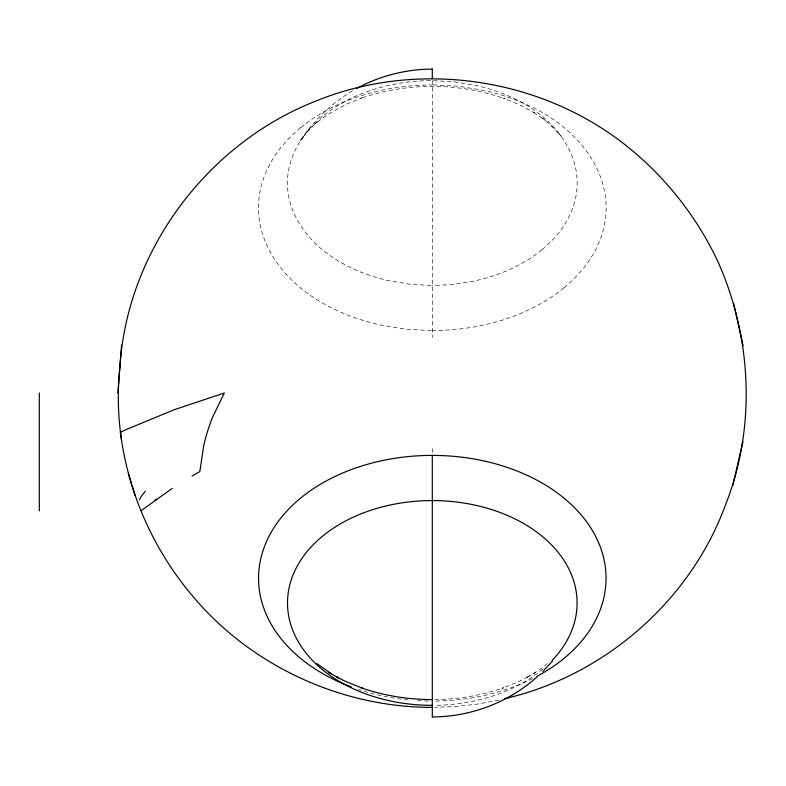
<?xml version="1.0" encoding="UTF-8"?>
<svg xmlns="http://www.w3.org/2000/svg" width="786" height="786" viewBox="0 0 786 786"><rect width="100%" height="100%" fill="white"/><g stroke="black" fill="none" stroke-linecap="round" stroke-linejoin="round"><path stroke-width="0.59" stroke-dasharray="3.93 2.95" d="M300.488 140.733C313.948 119.993 332.34 102.504 353.779 90.164M302.875 137.167L303.455 136.351M302.954 137.059L300.841 139.918L309.124 129.67L306.687 132.235L317.122 122.203L314.744 124.119L326.868 114.992L345.869 104.45L361.963 97.886L360.224 98.515C406.706 82.255 458.769 82.314 505.182 98.8L503.423 98.171L519.684 104.902L534.5 112.83L532.26 111.504L545.13 120.297L542.851 118.45L554.15 128.324L551.792 125.839L560.978 136.165L558.905 133.374M300.488 127.578L290.407 136.764L281.604 146.599A178.167 125.986 0 0 0 263.379 178.953C256.825 197.433 256.835 218.056 263.389 236.537A178.373 126.124 0 0 0 281.634 268.91C295.31 285.868 313.3 298.916 332.763 308.476A177.282 125.357 0 0 0 380.169 324.952L405.93 329.236L432.3 330.631M322.457 116.23L310.254 127.921A148.269 104.843 0 0 0 291.537 159.047C286.065 174.453 286.084 191.637 291.537 207.032A148.426 104.951 0 0 0 310.283 238.178C321.179 250.321 334.767 259.802 349.357 266.985A147.739 104.469 0 0 0 388.854 280.71L410.321 284.286L432.3 285.446M542.153 249.83L554.356 238.138A148.269 104.843 0 0 0 573.073 207.003C578.535 191.607 578.516 174.423 573.063 159.037A148.416 104.951 0 0 0 554.346 127.921C543.45 115.778 529.872 106.287 515.282 99.105A147.739 104.469 0 0 0 475.766 85.369L454.288 81.793L432.3 80.634A144.143 101.925 0 0 0 322.633 116.338M564.122 287.892L574.202 278.706L583.015 268.871A178.167 125.986 0 0 0 601.231 236.498C607.775 218.017 607.755 197.414 601.211 178.933A178.363 126.124 0 0 0 582.986 146.589C569.319 129.641 551.34 116.583 531.886 107.024A177.282 125.357 0 0 0 484.461 90.537L458.69 86.244L432.3 84.849M547.567 663.561L540.621 668.965L525.755 678.19L535.453 672.561L533.114 673.926M527.917 676.923L519.575 681.157L502.028 688.349L503.698 687.76C481.553 695.433 458.15 699.334 434.717 699.55M499.022 700.09L477.534 704.099L455.9 706.506L434.658 707.312M432.3 80.486L432.3 337.42M432.3 448.58L432.3 453.384M532.78 678.485A173.745 122.862 0 0 1 434.304 701.112M428.282 701.083A173.745 122.862 0 0 1 416.246 700.591M408.268 699.943A173.745 122.862 0 0 1 358.406 689.46M542.949 668.994A144.791 102.386 0 0 1 435.65 705.317M541.976 249.722A144.143 101.925 0 0 1 432.3 285.328M300.694 127.705A172.969 122.311 0 0 1 432.3 84.986M563.916 287.764A172.969 122.311 0 0 1 432.3 330.493"/><path stroke-width="1.18" d="M432.3 707.4C340.908 707.42 250.39 665.654 191.961 595.248C139.662 533.291 111.602 450.378 119.688 369.351M119.796 368.605C126.399 251.825 206.472 144.29 314.921 101.423C413.318 61.003 530.943 75.78 616.745 138.444C659.66 169.914 694.313 212.102 717.225 260.127C751.917 336.663 756.505 427.004 725.291 505.457C689.99 601.231 604.149 675.813 504.779 698.656M117.9 393L121.575 345.093M732.798 485.463L737.808 463.868M737.808 463.602L742.917 441.644M552.401 661.144L542.92 671.421M536.976 676.933C508.542 702.556 470.539 716.871 432.3 716.93M141.205 510.595L172.213 488.411M154.999 500.21L156.581 499.09M192.039 476.061L199.801 471.6L203.672 445.967A221.79 198.377 0 0 1 212.8 416.718L224.344 393L173.932 409.811L126.241 429.549L120.386 432.28L121.486 439.738M356.628 88.513C379.707 75.78 405.979 69.276 432.3 69.07M121.044 431.976L120.396 432.28M432.3 699.599C408.18 699.54 384.03 695.757 361.216 687.868L362.886 688.457L345.329 681.295L336.654 676.903L338.825 678.171L328.803 672.344L331.152 673.71L316.925 663.62M128.324 473.27L131.36 483.233M132.127 485.768L135.123 495.612M743.143 345.83L733.623 303.268M432.3 69.089L432.3 78.531M432.3 455.369L432.3 716.911M39.3 393L39.3 510.9M351.224 686.925A173.745 122.862 0 0 1 292.048 505.742A173.745 122.862 0 0 1 554.159 490.69A173.745 122.862 0 0 1 537.103 676.255M432.29 705.347A144.791 102.386 0 0 1 290.368 582.721A144.791 102.386 0 0 1 488.42 508.581A144.791 102.386 0 0 1 552.037 660.525M139.505 499.817A309.684 41.147 -20.1 0 1 145.459 491.25"/></g></svg>
